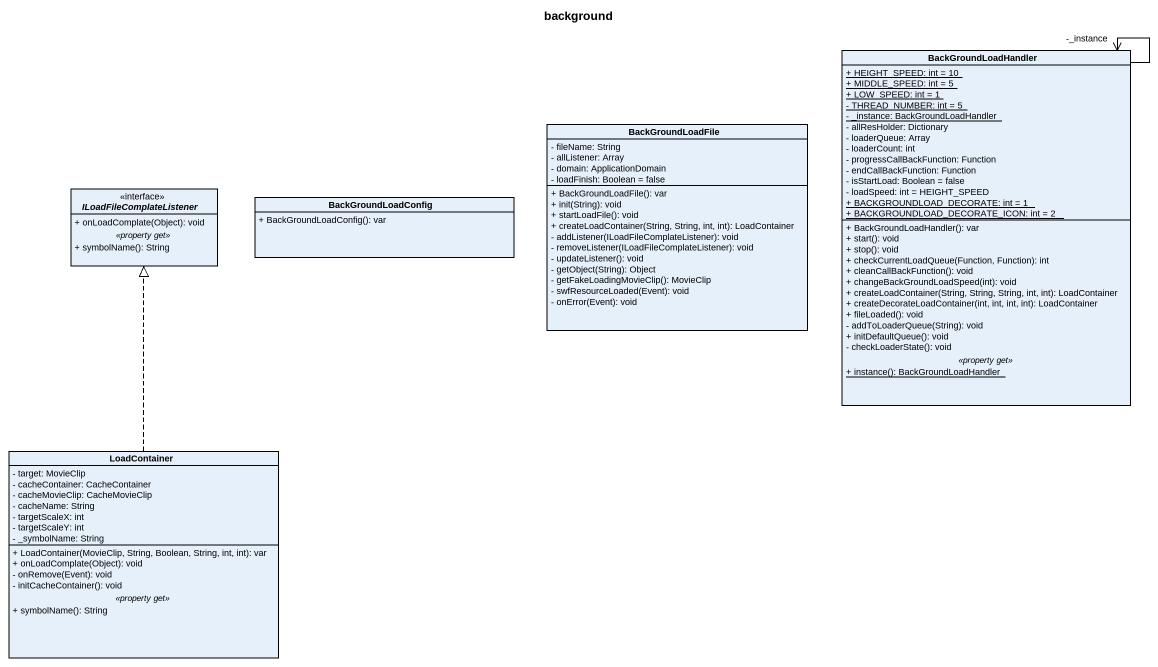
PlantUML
@startuml
title background
hide circle
hide empty members
skinparam classAttributeIconSize 0
class BackGroundLoadHandler {
  {static} + HEIGHT_SPEED: int = 10
  {static} + MIDDLE_SPEED: int = 5
  {static} + LOW_SPEED: int = 1
  {static} - THREAD_NUMBER: int = 5
  {static} - _instance: BackGroundLoadHandler
  - allResHolder: Dictionary
  - loaderQueue: Array
  - loaderCount: int
  - progressCallBackFunction: Function
  - endCallBackFunction: Function
  - isStartLoad: Boolean = false
  - loadSpeed: int = HEIGHT_SPEED
  {static} + BACKGROUNDLOAD_DECORATE: int = 1
  {static} + BACKGROUNDLOAD_DECORATE_ICON: int = 2
  --
  + BackGroundLoadHandler(): var
  + start(): void
  + stop(): void
  + checkCurrentLoadQueue(Function, Function): int
  + cleanCallBackFunction(): void
  + changeBackGroundLoadSpeed(int): void
  + createLoadContainer(String, String, String, int, int): LoadContainer
  + createDecorateLoadContainer(int, int, int, int): LoadContainer
  + fileLoaded(): void
  - addToLoaderQueue(String): void
  + initDefaultQueue(): void
  - checkLoaderState(): void
  .. <<property get>> ..
  {static} + instance(): BackGroundLoadHandler
}
class BackGroundLoadFile {
  - fileName: String
  - allListener: Array
  - domain: ApplicationDomain
  - loadFinish: Boolean = false
  + BackGroundLoadFile(): var
  + init(String): void
  + startLoadFile(): void
  + createLoadContainer(String, String, int, int): LoadContainer
  - addListener(ILoadFileComplateListener): void
  - removeListener(ILoadFileComplateListener): void
  - updateListener(): void
  - getObject(String): Object
  - getFakeLoadingMovieClip(): MovieClip
  - swfResourceLoaded(Event): void
  - onError(Event): void
}
interface ILoadFileComplateListener <<interface>> {
  + onLoadComplate(Object): void
  .. <<property get>> ..
  + symbolName(): String
}
class BackGroundLoadConfig {
  + BackGroundLoadConfig(): var
}
class LoadContainer {
  - target: MovieClip
  - cacheContainer: CacheContainer
  - cacheMovieClip: CacheMovieClip
  - cacheName: String
  - targetScaleX: int
  - targetScaleY: int
  - _symbolName: String
  --
  + LoadContainer(MovieClip, String, Boolean, String, int, int): var
  + onLoadComplate(Object): void
  - onRemove(Event): void
  - initCacheContainer(): void
  .. <<property get>> ..
  + symbolName(): String
}
BackGroundLoadHandler --> "-_instance" BackGroundLoadHandler
LoadContainer .up.|> ILoadFileComplateListener
@enduml
